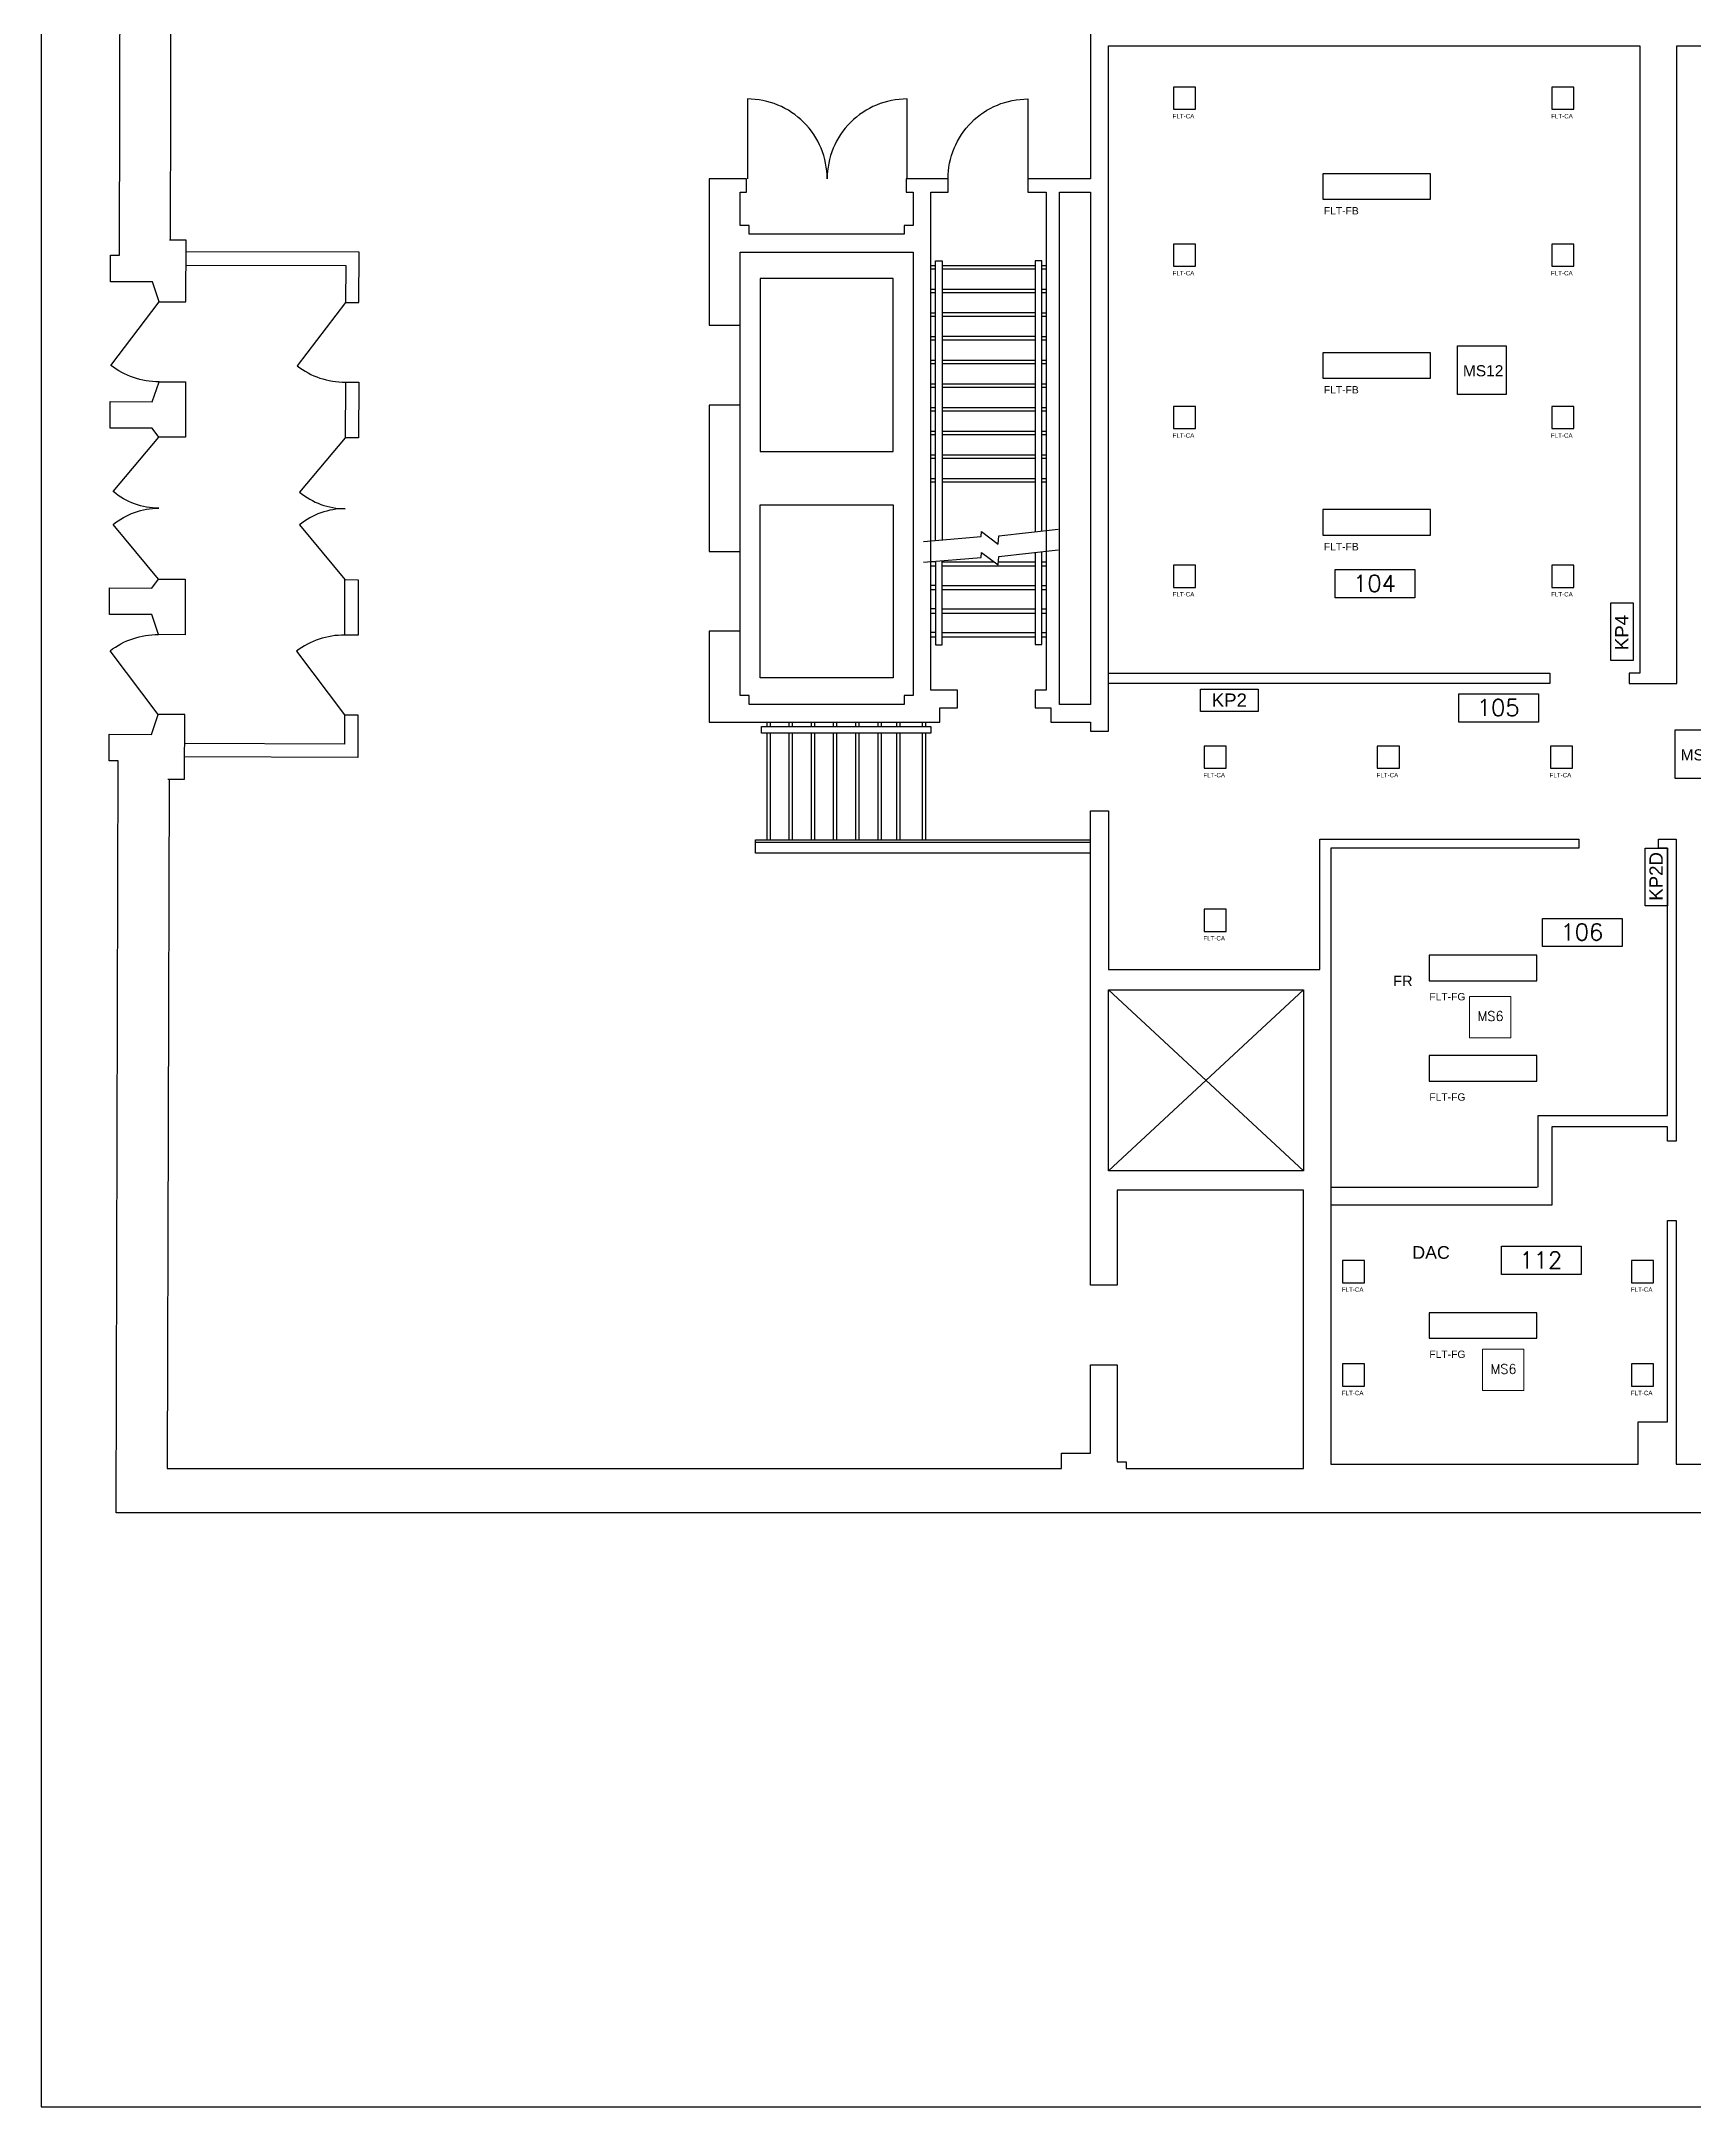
# Model space of a CAD drawing. Header units: feet. Extents: x 0 to 2692, y 0 to 1516.
# Drawn here: x 0 to 745, y 0 to 931 of the extents above; entities that cross this region are included whole.
import ezdxf
from ezdxf.enums import TextEntityAlignment as Align

# ---------------------------------------------------------------- set-up
doc = ezdxf.new("R2010")
doc.units = ezdxf.units.FT
doc.header["$MEASUREMENT"] = 0
doc.set_wipeout_variables(frame=1)
doc.linetypes.add('00075FP$0$HIDDEN', pattern=[0.375, 0.25, -0.125])
doc.layers.get('0').update_dxf_attribs({"color": 255})
doc.layers.add('FLT-Fixtures', color=3, linetype='Continuous')
doc.layers.add('FLT-Peripheral-Devices', color=6, linetype='Continuous')
doc.styles.add('SET200', font='romans.shx', dxfattribs={"height": 200})
doc.styles.add('SIMPLEX', font='simplex.shx')
doc.styles.get("Standard").update_dxf_attribs({"font": 'arial.ttf'})

# ---------------------------------------------------------------- blocks, each defined once
blk = doc.blocks.new('AN')
for p, q in [((0, 0), (0, 12.76)), ((0, 12.76), (36, 12.76)), ((36, 12.76), (36, 0)), ((36, 0), (0, 0))]:
    blk.add_line(p, q)
at = {"style": 'SET200'}
for p in [(17.79, 2.8), (17.79, -9.96)]:
    blk.add_attdef('AREA', text='', height=7.49, dxfattribs=at).set_placement(p, align=Align.CENTER)
blk = doc.blocks.new('FLT-CA')
at = {"layer": 'FLT-Fixtures'}
blk.add_lwpolyline([(0, 0), (9.93, 0), (9.93, 10), (0, 10)], close=True, dxfattribs=at)
blk.add_attdef('FLT-CA', (-0.34, -4.09), '', height=2, dxfattribs=at)
blk = doc.blocks.new('FLT-FB')
at = {"layer": 'FLT-Fixtures'}
blk.add_lwpolyline([(0, 0), (48.51, 0), (48.51, 11.46), (0, 11.46)], close=True, dxfattribs=at)
blk.add_attdef('FLT-FB', (0.4, -6.92), '', height=3.33, dxfattribs=at)
blk = doc.blocks.new('FLT-FG-DUMMY')
at = {"layer": 'FLT-Fixtures'}
blk.add_lwpolyline([(0, 0), (48.51, 0), (48.51, 11.46), (0, 11.46)], close=True, dxfattribs=at)
blk.add_attdef('FLT-FG', (0.09, -8.86), '', height=3.33, dxfattribs=at)
blk = doc.blocks.new('FLT- KP4')
at = {"layer": 'FLT-Peripheral-Devices'}
blk.add_lwpolyline([(0, 10), (26, 10), (26, 0), (0, 0)], close=True, dxfattribs=at)
blk.add_text('KP4', height=6.005, dxfattribs=at).set_placement((4.69, 2.12))
blk = doc.blocks.new('FLT-KP2')
at = {"layer": 'FLT-Peripheral-Devices'}
blk.add_lwpolyline([(0, 10), (26, 10), (26, 0), (0, 0)], close=True, dxfattribs=at)
blk.add_text('KP2', height=6.005, dxfattribs=at).set_placement((5.02, 2.12))
blk = doc.blocks.new('FLT-MS12')
at = {"layer": 'FLT-Peripheral-Devices'}
blk.add_lwpolyline([(0, 22), (22, 22), (22, 0), (0, 0)], close=True, dxfattribs=at)
at = {"layer": 'FLT-Peripheral-Devices', "insert": (2.5, 13.23), "char_height": 5, "attachment_point": 1}
blk.add_mtext('MS12', dxfattribs=at)
blk = doc.blocks.new('FLT-MS6')
at = {"layer": 'FLT-Peripheral-Devices', "lineweight": 0}
blk.add_lwpolyline([(0, 0), (18.64, 0), (18.64, 18.61), (0, 18.61)], close=True, dxfattribs=at)
at = {"layer": 'FLT-Peripheral-Devices', "insert": (3.59, 11.88), "char_height": 4.271, "attachment_point": 1, "style": 'SIMPLEX'}
blk.add_mtext('MS6', dxfattribs=at)
blk = doc.blocks.new('FLT-FR')
blk.add_wipeout([(0, 10), (19, 10), (19, 0), (0, 0)])
at = {"insert": (6.1, 7.11), "char_height": 4.725, "attachment_point": 1, "bg_fill": 2}
blk.add_mtext('FR', dxfattribs=at)
blk = doc.blocks.new('FLT-DAC')
blk.add_wipeout([(0, 12.79), (23.32, 12.79), (23.32, 0), (0, 0)]).dxf.layer = 'FLT-Fixtures'
at = {"layer": 'FLT-Fixtures', "insert": (4.08, 9.19), "char_height": 5.72, "attachment_point": 1, "bg_fill": 2}
blk.add_mtext('DAC', dxfattribs=at)
blk = doc.blocks.new('FLT-KP2LD')
at = {"layer": 'FLT-Peripheral-Devices'}
blk.add_lwpolyline([(0, 10), (26, 10), (26, 0), (0, 0)], close=True, dxfattribs=at)
blk.add_text('KP2D', height=6.005, dxfattribs=at).set_placement((2.31, 2.12))

msp = doc.modelspace()

# ---------------------------------------------------------------- linework, layer by layer
at = {"linetype": '00075FP$0$HIDDEN'}
for p, q in [((401.02, 830.17), (403.02, 830.17)), ((406.02, 830.17), (448.02, 830.17)), ((451.02, 830.17), (453.02, 830.17)), ((406.02, 819.54), (448.02, 819.54)), ((406.02, 808.92), (448.02, 808.92)), ((406.02, 798.29), (448.02, 798.29)), ((406.02, 787.5), (448.02, 787.5)), ((406.02, 776.83), (448.02, 776.83)), ((406.02, 766.17), (448.02, 766.17)), ((406.02, 755.5), (448.02, 755.5)), ((406.02, 744.83), (448.02, 744.83)), ((406.02, 734.17), (448.02, 734.17)), ((406.02, 696.53), (429.54, 696.53)), ((431.43, 696.53), (448.02, 696.53)), ((406.02, 685.91), (448.02, 685.91)), ((406.02, 675.28), (448.02, 675.28)), ((406.02, 664.66), (448.02, 664.66)), ((328.52, 624.22), (328.52, 622.22)), ((338.52, 624.22), (338.52, 622.22)), ((348.52, 624.22), (348.52, 622.22)), ((358.52, 624.22), (358.52, 622.22)), ((368.52, 624.22), (368.52, 622.22)), ((378.52, 624.22), (378.52, 622.22)), ((387.02, 624.22), (387.02, 622.22)), ((398.52, 624.22), (398.52, 622.22)), ((328.52, 619.22), (328.52, 571.22)), ((338.52, 619.22), (338.52, 571.22)), ((348.52, 619.22), (348.52, 571.22)), ((358.52, 619.22), (358.52, 571.22)), ((368.52, 619.22), (368.52, 571.22)), ((378.52, 619.22), (378.52, 571.22)), ((387.02, 619.22), (387.02, 571.22)), ((398.52, 619.22), (398.52, 571.22))]:
    msp.add_line(p, q, dxfattribs=at)
for p, q in [((401.02, 828.67), (403.02, 828.67)), ((401.02, 819.5), (403.02, 819.5)), ((406.02, 828.67), (448.02, 828.67)), ((451.02, 828.67), (453.02, 828.67)), ((451.02, 819.5), (453.02, 819.5)), ((401.02, 818), (403.02, 818)), ((406.02, 818), (448.02, 818)), ((451.02, 818), (453.02, 818)), ((401.02, 808.83), (403.02, 808.83)), ((401.02, 807.33), (403.02, 807.33)), ((406.02, 807.33), (448.02, 807.33)), ((451.02, 808.83), (453.02, 808.83)), ((451.02, 807.33), (453.02, 807.33)), ((401.02, 798.17), (403.02, 798.17)), ((401.02, 796.67), (403.02, 796.67)), ((406.02, 796.67), (448.02, 796.67)), ((451.02, 798.17), (453.02, 798.17)), ((451.02, 796.67), (453.02, 796.67)), ((401.02, 787.5), (403.02, 787.5)), ((401.02, 786), (403.02, 786)), ((406.02, 786), (448.02, 786)), ((451.02, 787.5), (453.02, 787.5)), ((451.02, 786), (453.02, 786)), ((137.06, 777.5), (137, 752.5)), ((401.02, 776.83), (403.02, 776.83)), ((401.02, 775.33), (403.02, 775.33)), ((406.02, 775.33), (448.02, 775.33)), ((451.02, 776.83), (453.02, 776.83)), ((451.02, 775.33), (453.02, 775.33)), ((401.02, 766.17), (403.02, 766.17)), ((401.02, 764.67), (403.02, 764.67)), ((406.02, 764.67), (448.02, 764.67)), ((451.02, 766.17), (453.02, 766.17)), ((451.02, 764.67), (453.02, 764.67)), ((401.02, 755.5), (403.02, 755.5)), ((451.02, 755.5), (453.02, 755.5)), ((401.02, 754), (403.02, 754)), ((406.02, 754), (448.02, 754)), ((451.02, 754), (453.02, 754)), ((401.02, 744.83), (403.02, 744.83)), ((401.02, 743.33), (403.02, 743.33)), ((406.02, 743.33), (448.02, 743.33)), ((451.02, 744.83), (453.02, 744.83)), ((451.02, 743.33), (453.02, 743.33)), ((401.02, 734.17), (403.02, 734.17)), ((401.02, 732.67), (403.02, 732.67)), ((406.02, 732.67), (448.02, 732.67)), ((451.02, 734.17), (453.02, 734.17)), ((451.02, 732.67), (453.02, 732.67)), ((403.02, 696.53), (401.02, 696.53)), ((401.02, 694.66), (403.02, 694.66)), ((406.02, 694.66), (448.02, 694.66)), ((451.02, 696.53), (453.02, 696.53)), ((451.02, 694.66), (453.02, 694.66)), ((403.02, 685.91), (401.02, 685.91)), ((401.02, 684), (403.02, 684)), ((406.02, 684), (448.02, 684)), ((451.02, 685.91), (453.02, 685.91)), ((451.02, 684), (453.02, 684)), ((403.02, 675.28), (401.02, 675.28)), ((401.02, 673.33), (403.02, 673.33)), ((406.02, 673.33), (448.02, 673.33)), ((451.02, 675.28), (453.02, 675.28)), ((451.02, 673.33), (453.02, 673.33)), ((403.02, 664.66), (401.02, 664.66)), ((401.02, 662.66), (403.02, 662.66)), ((406.02, 662.66), (448.02, 662.66)), ((451.02, 664.66), (453.02, 664.66)), ((451.02, 662.66), (453.02, 662.66)), ((327.02, 624.22), (327.02, 622.22)), ((337.02, 624.22), (337.02, 622.22)), ((347.02, 624.22), (347.02, 622.22)), ((357.02, 624.22), (357.02, 622.22)), ((367.02, 624.22), (367.02, 622.22)), ((377.02, 624.22), (377.02, 622.22)), ((385.52, 624.22), (385.52, 622.22)), ((397.02, 624.22), (397.02, 622.22)), ((327.02, 619.22), (327.02, 571.22)), ((337.02, 619.22), (337.02, 571.22)), ((347.02, 619.22), (347.02, 571.22)), ((357.02, 619.22), (357.02, 571.22)), ((367.02, 619.22), (367.02, 571.22)), ((377.02, 619.22), (377.02, 571.22)), ((385.52, 619.22), (385.52, 571.22)), ((397.02, 619.22), (397.02, 571.22)), ((569.02, 503.5), (481.02, 421.93)), ((481.02, 503.5), (569.02, 421.93)), ((581.31, 414.52), (674.33, 414.52))]:
    msp.add_line(p, q)
for points in [[(0, 0), (2691.63, 0), (2691.63, 1516.03), (0, 1516.03)], [(459.02, 632.22), (459.02, 863.22), (473.02, 863.22), (473.02, 632.22)], [(319.02, 632.22), (319.02, 636.22), (315.02, 636.22), (315.02, 836.22), (393.02, 836.22), (393.02, 636.22), (389.02, 636.22), (389.02, 632.22)], [(324.02, 824.22), (324.02, 746.22), (384.02, 746.22), (384.02, 824.22)], [(324.02, 644.22), (324.02, 722.22), (384.02, 722.22), (384.02, 644.22)], [(324.65, 622.22), (401.02, 622.22), (401.02, 619.22), (324.65, 619.22)], [(481.02, 503.5), (569.02, 503.5), (569.02, 421.93), (481.02, 421.93)]]:
    msp.add_lwpolyline(points, close=True)
for points in [[(58.19, 841.59), (59, 1152.85), (220.97, 1152.85), (220.97, 1206.85, -0.414214), (259.97, 1167.85, -0.414214), (298.97, 1206.85), (298.97, 1152.85), (473.02, 1152.85), (473.02, 869.22), (444.74, 869.22)], [(315.02, 665.22), (301.02, 665.22), (301.02, 624.22), (405.02, 624.22), (405.02, 630.72), (413.02, 630.72), (413.02, 638.72), (401.02, 638.72), (401.02, 863.22), (408.74, 863.22), (408.74, 869.22, -0.414214), (444.74, 905.22), (444.74, 863.22), (453.02, 863.22), (453.02, 638.72), (448.02, 638.72), (448.02, 630.72), (455.02, 630.72), (455.02, 624.22), (473.02, 624.22), (473.02, 620.22), (481.02, 620.22), (481.02, 929.22), (720.57, 929.22), (720.57, 646.35), (715.7, 646.35), (715.7, 641.72), (737.29, 641.72), (737.29, 929.22), (866.64, 929.22)], [(390.26, 869.22), (390.26, 905.22, 0.414214), (354.26, 869.22, 0.414214), (318.26, 905.22), (318.26, 869.22)], [(52.83, 688.72), (64.83, 688.69), (64.77, 663.69), (52.77, 663.72), (49.75, 672.73), (30.75, 672.78), (30.78, 684.78), (49.78, 684.73), (52.83, 688.72), (32.4, 713.35, -0.175521), (52.92, 720.72, -0.175521), (32.44, 728.2), (53, 752.72), (49.97, 756.73), (30.97, 756.78), (31, 768.78), (50, 768.73), (53.06, 777.72, -0.163836), (31.31, 785.11), (53.16, 813.72), (65.16, 813.69), (65.23, 841.57), (57.71, 841.59)], [(65.2, 830.32), (137.2, 830.14), (137.16, 813.5), (115.31, 784.89, 0.163836), (137.06, 777.5), (143.06, 777.49), (143, 752.49), (137, 752.5), (116.44, 727.98, 0.175521), (136.91, 720.5, 0.175521), (116.4, 713.14), (136.83, 688.5)], [(136.77, 663.5), (136.83, 688.5), (142.83, 688.49), (142.77, 663.49), (136.77, 663.5, 0.163836), (114.97, 656.23), (136.67, 627.5), (142.67, 627.49), (142.62, 608.37), (64.62, 608.57)], [(57.08, 598.59), (64.6, 598.58), (64.67, 627.69), (52.67, 627.72), (30.97, 656.45, -0.163836), (52.77, 663.72)]]:
    msp.add_lwpolyline(points, format="xyb")
for points in [[(53.16, 813.72), (50.14, 822.73), (31.14, 822.78), (31.17, 834.78), (35.17, 834.77), (36.04, 1166.36), (220.97, 1166.36)], [(408.74, 869.22), (389.82, 869.22), (389.82, 863.22), (393.02, 863.22), (393.02, 848.22), (389.02, 848.22), (389.02, 844.22), (319.02, 844.22), (319.02, 848.22), (315.02, 848.22), (315.02, 863.22), (317.82, 863.22), (317.82, 869.22), (301.02, 869.22), (301.02, 803.22), (315.02, 803.22)], [(137.16, 813.5), (143.16, 813.49), (143.22, 836.12), (65.22, 836.32)], [(403.02, 706.19), (403.02, 832.19), (406.02, 832.19), (406.02, 706.44)], [(451.02, 710.46), (451.02, 832.19), (448.02, 832.19), (448.02, 710.12)], [(53.06, 777.72), (65.06, 777.69), (65, 752.69), (53, 752.72)], [(315.02, 767.22), (301.02, 767.22), (301.02, 701.22), (315.02, 701.22)], [(397.67, 705.74), (423.72, 707.92), (423.85, 710.17), (431.35, 704.55), (431.57, 708.25), (458.31, 711.28)], [(397.67, 696.37), (423.72, 698.55), (423.85, 700.8), (431.35, 695.18), (431.57, 698.88), (458.31, 701.91)], [(448.02, 700.75), (448.02, 659.21), (451.02, 659.21), (451.02, 701.09)], [(403.02, 696.82), (403.02, 659.06), (406.02, 659.06), (406.02, 697.07)], [(481.02, 646.35), (679.96, 646.35), (679.96, 641.72), (481.02, 641.72)], [(136.67, 627.5), (136.64, 614.38), (64.64, 614.57)], [(473.02, 565.22), (321.96, 565.22), (321.96, 571.22), (473.02, 571.22)], [(321.96, 570.21), (473.02, 570.21)]]:
    msp.add_lwpolyline(points)

# ---------------------------------------------------------------- block references
ref = msp.add_blockref('AN', (583.18, 680.27))
ref.add_attrib('AREA', '104', dxfattribs={"height": 7.489, "style": 'SET200'}).set_placement((600.97, 683.07), align=Align.CENTER)
ref = msp.add_blockref('AN', (638.96, 624.3))
ref.add_attrib('AREA', '105', dxfattribs={"height": 7.489, "style": 'SET200'}).set_placement((656.75, 627.1), align=Align.CENTER)
ref = msp.add_blockref('AN', (676.67, 523.03))
ref.add_attrib('AREA', '106', dxfattribs={"height": 7.489, "style": 'SET200'}).set_placement((694.45, 525.83), align=Align.CENTER)
ref = msp.add_blockref('AN', (658.17, 375.16))
ref.add_attrib('AREA', '112', dxfattribs={"height": 7.489, "style": 'SET200'}).set_placement((675.95, 377.96), align=Align.CENTER)
at = {"layer": 'FLT-Fixtures'}
for name, p, values in [('FLT-CA', (510.32, 900.56), {'FLT-CA': 'FLT-CA'}), ('FLT-CA', (680.93, 900.56), {'FLT-CA': 'FLT-CA'}), ('FLT-FB', (577.72, 860.06), {'FLT-FB': 'FLT-FB'}), ('FLT-CA', (510.32, 829.77), {'FLT-CA': 'FLT-CA'}), ('FLT-CA', (680.87, 829.77), {'FLT-CA': 'FLT-CA'}), ('FLT-FB', (577.72, 779.35), {'FLT-FB': 'FLT-FB'}), ('FLT-CA', (510.32, 756.59), {'FLT-CA': 'FLT-CA'}), ('FLT-CA', (680.84, 756.59), {'FLT-CA': 'FLT-CA'}), ('FLT-FB', (577.72, 708.61), {'FLT-FB': 'FLT-FB'}), ('FLT-CA', (510.32, 685), {'FLT-CA': 'FLT-CA'}), ('FLT-CA', (680.93, 685), {'FLT-CA': 'FLT-CA'}), ('FLT-CA', (524.16, 603.45), {'FLT-CA': 'FLT-CA'}), ('FLT-CA', (602.24, 603.45), {'FLT-CA': 'FLT-CA'}), ('FLT-CA', (680.24, 603.45), {'FLT-CA': 'FLT-CA'}), ('FLT-CA', (524.16, 529.9), {'FLT-CA': 'FLT-CA'}), ('FLT-FG-DUMMY', (625.61, 462.42), {'FLT-FG': 'FLT-FG'}), ('FLT-CA', (586.56, 371.52), {'FLT-CA': 'FLT-CA'}), ('FLT-CA', (716.85, 371.52), {'FLT-CA': 'FLT-CA'}), ('FLT-FG-DUMMY', (625.61, 346.44), {'FLT-FG': 'FLT-FG'}), ('FLT-CA', (586.56, 324.89), {'FLT-CA': 'FLT-CA'}), ('FLT-CA', (716.85, 324.89), {'FLT-CA': 'FLT-CA'})]:
    msp.add_blockref(name, p, dxfattribs=at).add_auto_attribs(values)
at = {"layer": 'FLT-Peripheral-Devices'}
for name, p in [('FLT-MS12', (638.33, 771.96)), ('FLT-KP2', (522.6, 629.05)), ('FLT-MS12', (736.46, 598.78)), ('FLT-MS6', (643.86, 481.99)), ('FLT-MS6', (649.7, 322.87))]:
    msp.add_blockref(name, p, dxfattribs=at)
at = {"layer": 'FLT-Peripheral-Devices', "rotation": 90}
for name, p in [('FLT- KP4', (717.57, 652.04)), ('FLT-KP2LD', (733.02, 541.43))]:
    msp.add_blockref(name, p, dxfattribs=at)

# ---------------------------------------------------------------- next in the draw order: block references
at = {"layer": 'FLT-Fixtures'}
for name, p in [('FLT-FR', (603.26, 502.83)), ('FLT-DAC', (613.95, 378.82))]:
    msp.add_blockref(name, p, dxfattribs=at)

# ---------------------------------------------------------------- next in the draw order: linework, layer by layer
for points in [[(1080.31, 267.72), (33.69, 267.72), (34.58, 606.77), (30.58, 606.78), (30.61, 618.78), (49.61, 618.73), (52.67, 627.72)], [(57.56, 598.59), (56.74, 287.72), (459.81, 287.72), (459.81, 294.72), (473.02, 294.72), (473.02, 334.47), (485.02, 334.47), (485.02, 290.72), (489.02, 290.72), (489.02, 287.72), (569.02, 287.72), (569.02, 413.22), (485.02, 413.22), (485.02, 370.47), (473.02, 370.47), (473.02, 584.22), (481.02, 584.22), (481.02, 512.72), (576.31, 512.72), (576.31, 571.43), (693.01, 571.43), (693.01, 567.43), (581.31, 567.43), (581.31, 289.72), (719.81, 289.72), (719.81, 308.72), (733.02, 308.72), (733.02, 399.54), (737.02, 399.54), (737.02, 289.72), (974.81, 289.72)], [(674.71, 414.52), (674.71, 446.93), (733.02, 446.93), (733.02, 567.43), (729.01, 567.43), (729.01, 571.43), (737.02, 571.43), (737.02, 435.28), (733.02, 435.28), (733.02, 441.77), (680.85, 441.77), (680.85, 406.52), (581.31, 406.52)]]:
    msp.add_lwpolyline(points)

# ---------------------------------------------------------------- next in the draw order: block references
msp.add_blockref('FLT-FG-DUMMY', (625.61, 507.67), dxfattribs=at).add_auto_attribs({'FLT-FG': 'FLT-FG'})

doc.saveas('drawing.dxf')
